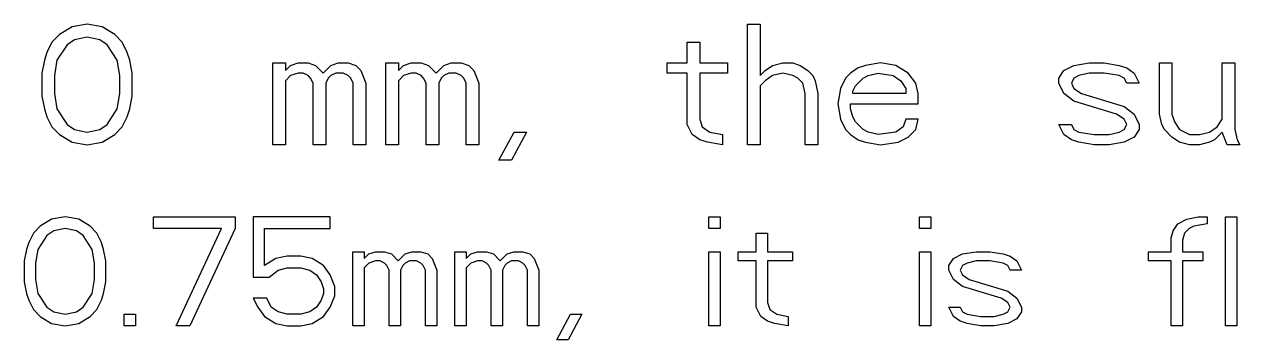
# Model space of a CAD drawing. Header units: millimetres. Extents: x 0 to 594, y 0 to 420.
# Drawn here: x 83.21 to 123.55, y 320.21 to 330.67 of the extents above; entities that cross this region are included whole.
import ezdxf

# ---------------------------------------------------------------- set-up
doc = ezdxf.new("R2010")
doc.units = ezdxf.units.MM
doc.header["$LTSCALE"] = 32.67
doc.layers.add('5_CURVES', color=7, linetype='CONTINUOUS')

msp = doc.modelspace()

# ---------------------------------------------------------------- linework, layer by layer
at = {"layer": '5_CURVES', "color": 7, "linetype": 'CONTINUOUS'}
for p, q in [((84.797, 330.585), (84.381, 330.33)), ((85.297, 330.671), (84.797, 330.585)), ((85.797, 330.585), (85.297, 330.671)), ((86.214, 330.33), (85.797, 330.585)), ((107.214, 326.671), (107.214, 330.671)), ((107.214, 330.671), (107.631, 330.671)), ((107.631, 330.671), (107.631, 328.968)), ((84.131, 330.075), (83.964, 329.734)), ((84.381, 330.33), (84.131, 330.075)), ((84.631, 329.99), (84.297, 329.479)), ((84.881, 330.16), (84.631, 329.99)), ((85.297, 330.245), (84.881, 330.16)), ((85.714, 330.16), (85.297, 330.245)), ((85.964, 329.99), (85.714, 330.16)), ((86.297, 329.479), (85.964, 329.99)), ((86.464, 330.075), (86.214, 330.33)), ((86.631, 329.734), (86.464, 330.075)), ((105.214, 329.394), (105.214, 330.075)), ((105.214, 330.075), (105.631, 330.075)), ((105.631, 330.075), (105.631, 329.394)), ((83.964, 329.734), (83.881, 329.479)), ((86.714, 329.479), (86.631, 329.734)), ((83.881, 329.479), (83.797, 329.054)), ((84.297, 329.479), (84.214, 328.968)), ((86.381, 328.968), (86.297, 329.479)), ((86.797, 329.054), (86.714, 329.479)), ((91.464, 326.671), (91.464, 329.394)), ((91.464, 329.394), (91.881, 329.394)), ((91.881, 329.394), (91.881, 329.139)), ((91.881, 329.139), (92.047, 329.309)), ((92.047, 329.309), (92.297, 329.394)), ((92.297, 329.394), (92.631, 329.394)), ((92.631, 329.394), (92.881, 329.309)), ((92.881, 329.309), (93.131, 329.054)), ((93.131, 329.054), (93.381, 329.309)), ((93.381, 329.309), (93.631, 329.394)), ((93.631, 329.394), (93.964, 329.394)), ((93.964, 329.394), (94.214, 329.309)), ((94.214, 329.309), (94.381, 329.139)), ((94.381, 329.139), (94.547, 328.713)), ((95.214, 326.671), (95.214, 329.394)), ((95.214, 329.394), (95.631, 329.394)), ((95.631, 329.394), (95.631, 329.139)), ((95.631, 329.139), (95.797, 329.309)), ((95.797, 329.309), (96.047, 329.394)), ((96.047, 329.394), (96.381, 329.394)), ((96.381, 329.394), (96.631, 329.309)), ((96.631, 329.309), (96.881, 329.054)), ((96.881, 329.054), (97.131, 329.309)), ((97.131, 329.309), (97.381, 329.394)), ((97.381, 329.394), (97.714, 329.394)), ((97.714, 329.394), (97.964, 329.309)), ((97.964, 329.309), (98.131, 329.139)), ((98.131, 329.139), (98.297, 328.713)), ((104.547, 329.054), (104.547, 329.394)), ((104.547, 329.394), (105.214, 329.394)), ((105.631, 329.394), (106.547, 329.394)), ((106.547, 329.394), (106.547, 329.054)), ((107.631, 328.968), (107.797, 329.139)), ((107.797, 329.139), (108.047, 329.309)), ((108.047, 329.309), (108.381, 329.394)), ((108.381, 329.394), (108.714, 329.394)), ((108.714, 329.394), (108.964, 329.309)), ((108.964, 329.309), (109.214, 329.139)), ((109.214, 329.139), (109.381, 328.968)), ((110.881, 329.224), (110.631, 329.054)), ((111.131, 329.309), (110.881, 329.224)), ((111.631, 329.394), (111.131, 329.309)), ((112.131, 329.309), (111.631, 329.394)), ((112.547, 329.054), (112.131, 329.309)), ((117.547, 328.883), (117.714, 329.139)), ((117.714, 329.139), (118.047, 329.309)), ((118.047, 329.309), (118.547, 329.394)), ((118.547, 329.394), (119.047, 329.394)), ((119.047, 329.394), (119.547, 329.309)), ((119.547, 329.309), (119.797, 329.224)), ((119.797, 329.224), (120.047, 329.054)), ((120.881, 327.692), (120.881, 329.394)), ((120.881, 329.394), (121.297, 329.394)), ((121.297, 329.394), (121.297, 327.692)), ((122.964, 327.522), (122.964, 329.394)), ((122.964, 329.394), (123.381, 329.394)), ((123.381, 329.394), (123.381, 327.181)), ((83.797, 329.054), (83.797, 328.288)), ((84.214, 328.968), (84.214, 328.373)), ((86.381, 328.373), (86.381, 328.968)), ((86.797, 328.288), (86.797, 329.054)), ((92.047, 328.968), (91.881, 328.798)), ((91.881, 328.798), (91.881, 326.671)), ((92.297, 329.054), (92.047, 328.968)), ((92.464, 329.054), (92.297, 329.054)), ((92.631, 328.968), (92.464, 329.054)), ((92.714, 328.883), (92.631, 328.968)), ((92.797, 328.713), (92.714, 328.883)), ((93.297, 328.883), (93.214, 328.713)), ((93.381, 328.968), (93.297, 328.883)), ((93.547, 329.054), (93.381, 328.968)), ((93.797, 329.054), (93.547, 329.054)), ((93.964, 328.968), (93.797, 329.054)), ((94.047, 328.883), (93.964, 328.968)), ((94.131, 328.713), (94.047, 328.883)), ((95.797, 328.968), (95.631, 328.798)), ((95.631, 328.798), (95.631, 326.671)), ((96.047, 329.054), (95.797, 328.968)), ((96.214, 329.054), (96.047, 329.054)), ((96.381, 328.968), (96.214, 329.054)), ((96.464, 328.883), (96.381, 328.968)), ((96.547, 328.713), (96.464, 328.883)), ((97.047, 328.883), (96.964, 328.713)), ((97.131, 328.968), (97.047, 328.883)), ((97.297, 329.054), (97.131, 328.968)), ((97.547, 329.054), (97.297, 329.054)), ((97.714, 328.968), (97.547, 329.054)), ((97.797, 328.883), (97.714, 328.968)), ((97.881, 328.713), (97.797, 328.883)), ((105.214, 329.054), (104.547, 329.054)), ((105.214, 327.351), (105.214, 329.054)), ((105.631, 329.054), (105.631, 327.522)), ((106.547, 329.054), (105.631, 329.054)), ((107.797, 328.798), (107.631, 328.628)), ((108.047, 328.968), (107.797, 328.798)), ((108.381, 329.054), (108.047, 328.968)), ((108.714, 328.968), (108.381, 329.054)), ((108.881, 328.883), (108.714, 328.968)), ((109.047, 328.713), (108.881, 328.883)), ((109.381, 328.968), (109.464, 328.798)), ((109.464, 328.798), (109.547, 328.373)), ((110.464, 328.883), (110.297, 328.543)), ((110.631, 329.054), (110.464, 328.883)), ((110.797, 328.628), (111.047, 328.883)), ((111.047, 328.883), (111.214, 328.968)), ((111.214, 328.968), (111.547, 329.054)), ((111.547, 329.054), (112.047, 328.968)), ((112.047, 328.968), (112.297, 328.798)), ((112.297, 328.798), (112.464, 328.543)), ((112.797, 328.713), (112.547, 329.054)), ((117.547, 328.713), (117.547, 328.883)), ((118.047, 328.883), (117.964, 328.713)), ((118.214, 328.968), (118.047, 328.883)), ((118.547, 329.054), (118.214, 328.968)), ((119.047, 329.054), (118.547, 329.054)), ((119.547, 328.968), (119.047, 329.054)), ((119.714, 328.883), (119.547, 328.968)), ((119.797, 328.713), (119.714, 328.883)), ((120.047, 329.054), (120.214, 328.713)), ((84.214, 328.373), (84.297, 327.862)), ((86.297, 327.862), (86.381, 328.373)), ((92.797, 326.671), (92.797, 328.713)), ((93.214, 328.713), (93.214, 326.671)), ((94.131, 326.671), (94.131, 328.713)), ((94.547, 328.713), (94.547, 326.671)), ((96.547, 326.671), (96.547, 328.713)), ((96.964, 328.713), (96.964, 326.671)), ((97.881, 326.671), (97.881, 328.713)), ((98.297, 328.713), (98.297, 326.671)), ((107.631, 328.628), (107.631, 326.671)), ((109.131, 328.373), (109.047, 328.713)), ((109.131, 326.671), (109.131, 328.373)), ((109.547, 328.373), (109.547, 326.671)), ((110.297, 328.543), (110.214, 328.032)), ((110.714, 328.458), (110.797, 328.628)), ((110.714, 328.373), (110.714, 328.458)), ((112.464, 328.373), (110.714, 328.373)), ((112.464, 328.543), (112.464, 328.373)), ((112.881, 328.373), (112.797, 328.713)), ((112.881, 328.032), (112.881, 328.373)), ((117.714, 328.373), (117.547, 328.713)), ((118.047, 328.117), (117.714, 328.373)), ((117.964, 328.713), (118.047, 328.543)), ((118.047, 328.543), (118.297, 328.373)), ((118.297, 328.373), (119.714, 327.947)), ((120.214, 328.713), (119.797, 328.713)), ((83.797, 328.288), (83.881, 327.862)), ((86.714, 327.862), (86.797, 328.288)), ((110.214, 328.032), (110.297, 327.522)), ((110.631, 327.862), (110.631, 328.032)), ((110.631, 328.032), (112.881, 328.032)), ((119.464, 327.692), (118.047, 328.117)), ((119.714, 327.947), (120.047, 327.692)), ((83.881, 327.862), (83.964, 327.607)), ((83.964, 327.607), (84.131, 327.266)), ((84.297, 327.862), (84.631, 327.351)), ((85.964, 327.351), (86.297, 327.862)), ((86.464, 327.266), (86.631, 327.607)), ((86.631, 327.607), (86.714, 327.862)), ((105.631, 327.522), (105.714, 327.266)), ((110.297, 327.522), (110.464, 327.181)), ((110.714, 327.607), (110.631, 327.862)), ((110.797, 327.436), (110.714, 327.607)), ((112.464, 327.522), (112.381, 327.266)), ((112.881, 327.522), (112.464, 327.522)), ((112.797, 327.181), (112.881, 327.522)), ((119.714, 327.522), (119.464, 327.692)), ((119.797, 327.351), (119.714, 327.522)), ((120.047, 327.692), (120.214, 327.351)), ((120.964, 327.351), (120.881, 327.692)), ((121.297, 327.692), (121.381, 327.436)), ((122.797, 327.266), (122.964, 327.522)), ((84.131, 327.266), (84.381, 327.011)), ((84.631, 327.351), (84.881, 327.181)), ((84.881, 327.181), (85.297, 327.096)), ((85.297, 327.096), (85.714, 327.181)), ((85.714, 327.181), (85.964, 327.351)), ((86.214, 327.011), (86.464, 327.266)), ((105.381, 327.011), (105.214, 327.351)), ((105.714, 327.266), (105.964, 327.096)), ((110.464, 327.181), (110.631, 327.011)), ((111.047, 327.181), (110.797, 327.436)), ((111.214, 327.096), (111.047, 327.181)), ((112.381, 327.266), (112.131, 327.096)), ((112.547, 326.926), (112.797, 327.181)), ((117.714, 327.011), (117.547, 327.351)), ((117.547, 327.351), (117.964, 327.351)), ((117.964, 327.351), (118.047, 327.181)), ((118.047, 327.181), (118.214, 327.096)), ((119.547, 327.096), (119.714, 327.181)), ((119.714, 327.181), (119.797, 327.351)), ((120.214, 327.181), (120.047, 326.926)), ((120.214, 327.351), (120.214, 327.181)), ((121.047, 327.181), (120.964, 327.351)), ((121.297, 326.926), (121.047, 327.181)), ((121.381, 327.436), (121.547, 327.181)), ((121.547, 327.181), (121.881, 327.011)), ((122.547, 327.096), (122.797, 327.266)), ((123.381, 327.181), (123.464, 326.841)), ((84.381, 327.011), (84.797, 326.756)), ((84.797, 326.756), (85.297, 326.671)), ((85.297, 326.671), (85.797, 326.756)), ((85.797, 326.756), (86.214, 327.011)), ((98.964, 326.16), (99.464, 327.096)), ((99.881, 327.096), (99.381, 326.16)), ((99.464, 327.096), (99.881, 327.096)), ((105.631, 326.841), (105.381, 327.011)), ((105.881, 326.756), (105.631, 326.841)), ((106.381, 326.671), (105.881, 326.756)), ((105.964, 327.096), (106.381, 327.011)), ((106.381, 327.011), (106.381, 326.671)), ((110.631, 327.011), (110.881, 326.841)), ((110.881, 326.841), (111.131, 326.756)), ((111.131, 326.756), (111.631, 326.671)), ((111.547, 327.011), (111.214, 327.096)), ((112.131, 327.096), (111.547, 327.011)), ((111.631, 326.671), (112.214, 326.756)), ((112.214, 326.756), (112.547, 326.926)), ((117.964, 326.841), (117.714, 327.011)), ((118.214, 326.756), (117.964, 326.841)), ((118.214, 327.096), (118.714, 327.011)), ((118.714, 326.671), (118.214, 326.756)), ((118.714, 327.011), (119.214, 327.011)), ((119.214, 327.011), (119.547, 327.096)), ((119.714, 326.756), (119.214, 326.671)), ((120.047, 326.926), (119.714, 326.756)), ((121.547, 326.756), (121.297, 326.926)), ((121.881, 326.671), (121.547, 326.756)), ((121.881, 327.011), (122.214, 327.011)), ((122.214, 327.011), (122.547, 327.096)), ((122.547, 326.756), (122.214, 326.671)), ((122.714, 326.841), (122.547, 326.756)), ((122.964, 327.096), (122.714, 326.841)), ((123.131, 326.671), (122.964, 327.096)), ((123.464, 326.841), (123.547, 326.671)), ((91.881, 326.671), (91.464, 326.671)), ((93.214, 326.671), (92.797, 326.671)), ((94.547, 326.671), (94.131, 326.671)), ((95.631, 326.671), (95.214, 326.671)), ((96.964, 326.671), (96.547, 326.671)), ((98.297, 326.671), (97.881, 326.671)), ((107.631, 326.671), (107.214, 326.671)), ((109.547, 326.671), (109.131, 326.671)), ((119.214, 326.671), (118.714, 326.671)), ((122.214, 326.671), (121.881, 326.671)), ((123.547, 326.671), (123.131, 326.671)), ((99.381, 326.16), (98.964, 326.16)), ((83.739, 323.973), (83.513, 323.743)), ((84.115, 324.204), (83.739, 323.973)), ((84.566, 324.281), (84.115, 324.204)), ((84.566, 323.896), (84.19, 323.82)), ((85.017, 324.204), (84.566, 324.281)), ((84.942, 323.82), (84.566, 323.896)), ((85.393, 323.973), (85.017, 324.204)), ((85.619, 323.743), (85.393, 323.973)), ((87.499, 323.896), (87.499, 324.281)), ((87.499, 324.281), (90.207, 324.281)), ((89.756, 323.896), (87.499, 323.896)), ((88.251, 320.671), (89.756, 323.896)), ((90.207, 323.896), (88.703, 320.671)), ((90.207, 324.281), (90.207, 323.896)), ((90.808, 324.281), (90.808, 322.284)), ((93.366, 324.281), (90.808, 324.281)), ((91.184, 322.668), (91.184, 323.896)), ((91.184, 323.896), (93.366, 323.896)), ((93.366, 323.896), (93.366, 324.281)), ((105.925, 323.896), (105.925, 324.281)), ((105.925, 324.281), (106.301, 324.281)), ((106.301, 323.896), (105.925, 323.896)), ((106.301, 324.281), (106.301, 323.896)), ((112.92, 323.896), (112.92, 324.281)), ((112.92, 324.281), (113.296, 324.281)), ((113.296, 323.896), (112.92, 323.896)), ((113.296, 324.281), (113.296, 323.896)), ((121.343, 323.82), (121.493, 324.05)), ((121.493, 324.05), (121.794, 324.204)), ((121.869, 323.896), (121.719, 323.743)), ((121.794, 324.204), (122.17, 324.281)), ((122.02, 323.973), (121.869, 323.896)), ((122.471, 324.05), (122.02, 323.973)), ((122.17, 324.281), (122.471, 324.281)), ((122.471, 324.281), (122.471, 324.05)), ((123.073, 320.671), (123.073, 324.281)), ((123.073, 324.281), (123.449, 324.281)), ((123.449, 324.281), (123.449, 320.671)), ((83.513, 323.743), (83.363, 323.436)), ((83.964, 323.666), (83.664, 323.205)), ((84.19, 323.82), (83.964, 323.666)), ((85.168, 323.666), (84.942, 323.82)), ((85.469, 323.205), (85.168, 323.666)), ((85.769, 323.436), (85.619, 323.743)), ((107.505, 323.128), (107.505, 323.743)), ((107.505, 323.743), (107.881, 323.743)), ((107.881, 323.743), (107.881, 323.128)), ((121.268, 323.589), (121.343, 323.82)), ((121.268, 323.128), (121.268, 323.589)), ((121.719, 323.743), (121.644, 323.512)), ((121.644, 323.512), (121.644, 323.128)), ((83.288, 323.205), (83.212, 322.821)), ((83.363, 323.436), (83.288, 323.205)), ((83.664, 323.205), (83.588, 322.744)), ((85.544, 322.744), (85.469, 323.205)), ((85.845, 323.205), (85.769, 323.436)), ((85.92, 322.821), (85.845, 323.205)), ((94.118, 320.671), (94.118, 323.128)), ((94.118, 323.128), (94.494, 323.128)), ((94.494, 323.128), (94.494, 322.898)), ((94.644, 323.052), (94.87, 323.128)), ((94.87, 323.128), (95.171, 323.128)), ((95.171, 323.128), (95.396, 323.052)), ((95.847, 323.052), (96.073, 323.128)), ((96.073, 323.128), (96.374, 323.128)), ((96.374, 323.128), (96.599, 323.052)), ((97.502, 320.671), (97.502, 323.128)), ((97.502, 323.128), (97.878, 323.128)), ((97.878, 323.128), (97.878, 322.898)), ((98.028, 323.052), (98.254, 323.128)), ((98.254, 323.128), (98.555, 323.128)), ((98.555, 323.128), (98.781, 323.052)), ((99.232, 323.052), (99.457, 323.128)), ((99.457, 323.128), (99.758, 323.128)), ((99.758, 323.128), (99.984, 323.052)), ((105.925, 320.671), (105.925, 323.128)), ((105.925, 323.128), (106.301, 323.128)), ((106.301, 323.128), (106.301, 320.671)), ((106.903, 322.821), (106.903, 323.128)), ((106.903, 323.128), (107.505, 323.128)), ((107.881, 323.128), (108.708, 323.128)), ((108.708, 323.128), (108.708, 322.821)), ((112.92, 320.671), (112.92, 323.128)), ((112.92, 323.128), (113.296, 323.128)), ((113.296, 323.128), (113.296, 320.671)), ((114.349, 323.052), (114.8, 323.128)), ((114.8, 323.128), (115.251, 323.128)), ((115.251, 323.128), (115.702, 323.052)), ((120.516, 322.821), (120.516, 323.128)), ((120.516, 323.128), (121.268, 323.128)), ((121.644, 323.128), (122.321, 323.128)), ((122.321, 323.128), (122.321, 322.821)), ((83.212, 322.821), (83.212, 322.13)), ((83.588, 322.744), (83.588, 322.207)), ((85.544, 322.207), (85.544, 322.744)), ((85.92, 322.13), (85.92, 322.821)), ((91.561, 322.898), (91.184, 322.668)), ((91.937, 322.975), (91.561, 322.898)), ((92.388, 322.975), (91.937, 322.975)), ((92.764, 322.898), (92.388, 322.975)), ((93.14, 322.668), (92.764, 322.898)), ((94.494, 322.898), (94.644, 323.052)), ((94.644, 322.744), (94.494, 322.591)), ((94.87, 322.821), (94.644, 322.744)), ((95.02, 322.821), (94.87, 322.821)), ((95.171, 322.744), (95.02, 322.821)), ((95.246, 322.668), (95.171, 322.744)), ((95.396, 323.052), (95.622, 322.821)), ((95.622, 322.821), (95.847, 323.052)), ((95.847, 322.744), (95.772, 322.668)), ((95.998, 322.821), (95.847, 322.744)), ((96.223, 322.821), (95.998, 322.821)), ((96.374, 322.744), (96.223, 322.821)), ((96.449, 322.668), (96.374, 322.744)), ((96.599, 323.052), (96.75, 322.898)), ((96.75, 322.898), (96.9, 322.514)), ((97.878, 322.898), (98.028, 323.052)), ((98.028, 322.744), (97.878, 322.591)), ((98.254, 322.821), (98.028, 322.744)), ((98.404, 322.821), (98.254, 322.821)), ((98.555, 322.744), (98.404, 322.821)), ((98.63, 322.668), (98.555, 322.744)), ((98.781, 323.052), (99.006, 322.821)), ((99.006, 322.821), (99.232, 323.052)), ((99.232, 322.744), (99.157, 322.668)), ((99.382, 322.821), (99.232, 322.744)), ((99.608, 322.821), (99.382, 322.821)), ((99.758, 322.744), (99.608, 322.821)), ((99.833, 322.668), (99.758, 322.744)), ((99.984, 323.052), (100.134, 322.898)), ((100.134, 322.898), (100.285, 322.514)), ((107.505, 322.821), (106.903, 322.821)), ((107.505, 321.285), (107.505, 322.821)), ((107.881, 322.821), (107.881, 321.439)), ((108.708, 322.821), (107.881, 322.821)), ((113.897, 322.668), (114.048, 322.898)), ((114.048, 322.898), (114.349, 323.052)), ((114.499, 322.744), (114.349, 322.668)), ((114.8, 322.821), (114.499, 322.744)), ((115.251, 322.821), (114.8, 322.821)), ((115.702, 322.744), (115.251, 322.821)), ((115.702, 323.052), (115.928, 322.975)), ((115.853, 322.668), (115.702, 322.744)), ((115.928, 322.975), (116.154, 322.821)), ((116.154, 322.821), (116.304, 322.514)), ((121.268, 322.821), (120.516, 322.821)), ((121.268, 320.671), (121.268, 322.821)), ((121.644, 322.821), (121.644, 320.671)), ((122.321, 322.821), (121.644, 322.821)), ((90.808, 322.284), (91.335, 322.284)), ((91.335, 322.284), (91.636, 322.514)), ((91.636, 322.514), (91.937, 322.591)), ((91.937, 322.591), (92.388, 322.591)), ((92.388, 322.591), (92.689, 322.514)), ((92.689, 322.514), (92.914, 322.36)), ((92.914, 322.36), (93.065, 322.13)), ((93.366, 322.36), (93.14, 322.668)), ((93.516, 321.976), (93.366, 322.36)), ((94.494, 322.591), (94.494, 320.671)), ((95.321, 322.514), (95.246, 322.668)), ((95.321, 320.671), (95.321, 322.514)), ((95.772, 322.668), (95.697, 322.514)), ((95.697, 322.514), (95.697, 320.671)), ((96.524, 322.514), (96.449, 322.668)), ((96.524, 320.671), (96.524, 322.514)), ((96.9, 322.514), (96.9, 320.671)), ((97.878, 322.591), (97.878, 320.671)), ((98.705, 322.514), (98.63, 322.668)), ((98.705, 320.671), (98.705, 322.514)), ((99.157, 322.668), (99.081, 322.514)), ((99.081, 322.514), (99.081, 320.671)), ((99.909, 322.514), (99.833, 322.668)), ((99.909, 320.671), (99.909, 322.514)), ((100.285, 322.514), (100.285, 320.671)), ((113.897, 322.514), (113.897, 322.668)), ((114.048, 322.207), (113.897, 322.514)), ((114.349, 322.668), (114.273, 322.514)), ((114.273, 322.514), (114.349, 322.36)), ((114.349, 322.36), (114.574, 322.207)), ((115.928, 322.514), (115.853, 322.668)), ((116.304, 322.514), (115.928, 322.514)), ((83.212, 322.13), (83.288, 321.746)), ((83.588, 322.207), (83.664, 321.746)), ((85.469, 321.746), (85.544, 322.207)), ((85.845, 321.746), (85.92, 322.13)), ((93.065, 322.13), (93.14, 321.899)), ((93.14, 321.899), (93.14, 321.746)), ((93.516, 321.669), (93.516, 321.976)), ((114.349, 321.976), (114.048, 322.207)), ((115.627, 321.592), (114.349, 321.976)), ((114.574, 322.207), (115.853, 321.823)), ((83.288, 321.746), (83.363, 321.515)), ((83.363, 321.515), (83.513, 321.208)), ((83.664, 321.746), (83.964, 321.285)), ((85.168, 321.285), (85.469, 321.746)), ((85.619, 321.208), (85.769, 321.515)), ((85.769, 321.515), (85.845, 321.746)), ((90.808, 321.592), (90.959, 321.285)), ((91.26, 321.592), (90.808, 321.592)), ((91.41, 321.285), (91.26, 321.592)), ((93.065, 321.515), (92.914, 321.285)), ((93.14, 321.746), (93.065, 321.515)), ((93.366, 321.285), (93.516, 321.669)), ((115.853, 321.439), (115.627, 321.592)), ((115.853, 321.823), (116.154, 321.592)), ((116.154, 321.592), (116.304, 321.285)), ((83.513, 321.208), (83.739, 320.978)), ((83.964, 321.285), (84.19, 321.131)), ((84.19, 321.131), (84.566, 321.055)), ((84.566, 321.055), (84.942, 321.131)), ((84.942, 321.131), (85.168, 321.285)), ((85.393, 320.978), (85.619, 321.208)), ((90.959, 321.285), (91.184, 320.978)), ((91.636, 321.131), (91.41, 321.285)), ((91.937, 321.055), (91.636, 321.131)), ((92.689, 321.131), (92.388, 321.055)), ((92.914, 321.285), (92.689, 321.131)), ((93.14, 320.978), (93.366, 321.285)), ((107.655, 320.978), (107.505, 321.285)), ((107.881, 321.439), (107.956, 321.208)), ((107.956, 321.208), (108.182, 321.055)), ((114.048, 320.978), (113.897, 321.285)), ((113.897, 321.285), (114.273, 321.285)), ((114.273, 321.285), (114.349, 321.131)), ((114.349, 321.131), (114.499, 321.055)), ((115.702, 321.055), (115.853, 321.131)), ((115.928, 321.285), (115.853, 321.439)), ((115.853, 321.131), (115.928, 321.285)), ((116.304, 321.131), (116.154, 320.901)), ((116.304, 321.285), (116.304, 321.131)), ((83.739, 320.978), (84.115, 320.747)), ((84.115, 320.747), (84.566, 320.671)), ((84.566, 320.671), (85.017, 320.747)), ((85.017, 320.747), (85.393, 320.978)), ((86.522, 320.671), (86.522, 321.055)), ((86.522, 321.055), (86.898, 321.055)), ((86.898, 320.671), (86.522, 320.671)), ((86.898, 321.055), (86.898, 320.671)), ((88.703, 320.671), (88.251, 320.671)), ((91.184, 320.978), (91.561, 320.747)), ((91.561, 320.747), (91.937, 320.671)), ((92.388, 321.055), (91.937, 321.055)), ((91.937, 320.671), (92.388, 320.671)), ((92.388, 320.671), (92.764, 320.747)), ((92.764, 320.747), (93.14, 320.978)), ((94.494, 320.671), (94.118, 320.671)), ((95.697, 320.671), (95.321, 320.671)), ((96.9, 320.671), (96.524, 320.671)), ((97.878, 320.671), (97.502, 320.671)), ((99.081, 320.671), (98.705, 320.671)), ((100.285, 320.671), (99.909, 320.671)), ((100.886, 320.21), (101.338, 321.055)), ((101.714, 321.055), (101.262, 320.21)), ((101.338, 321.055), (101.714, 321.055)), ((106.301, 320.671), (105.925, 320.671)), ((107.881, 320.824), (107.655, 320.978)), ((108.106, 320.747), (107.881, 320.824)), ((108.558, 320.671), (108.106, 320.747)), ((108.182, 321.055), (108.558, 320.978)), ((108.558, 320.978), (108.558, 320.671)), ((113.296, 320.671), (112.92, 320.671)), ((114.273, 320.824), (114.048, 320.978)), ((114.499, 320.747), (114.273, 320.824)), ((114.499, 321.055), (114.95, 320.978)), ((114.95, 320.671), (114.499, 320.747)), ((114.95, 320.978), (115.402, 320.978)), ((115.402, 320.671), (114.95, 320.671)), ((115.402, 320.978), (115.702, 321.055)), ((115.853, 320.747), (115.402, 320.671)), ((116.154, 320.901), (115.853, 320.747)), ((121.644, 320.671), (121.268, 320.671)), ((123.449, 320.671), (123.073, 320.671)), ((101.262, 320.21), (100.886, 320.21))]:
    msp.add_line(p, q, dxfattribs=at)

doc.saveas('drawing.dxf')
